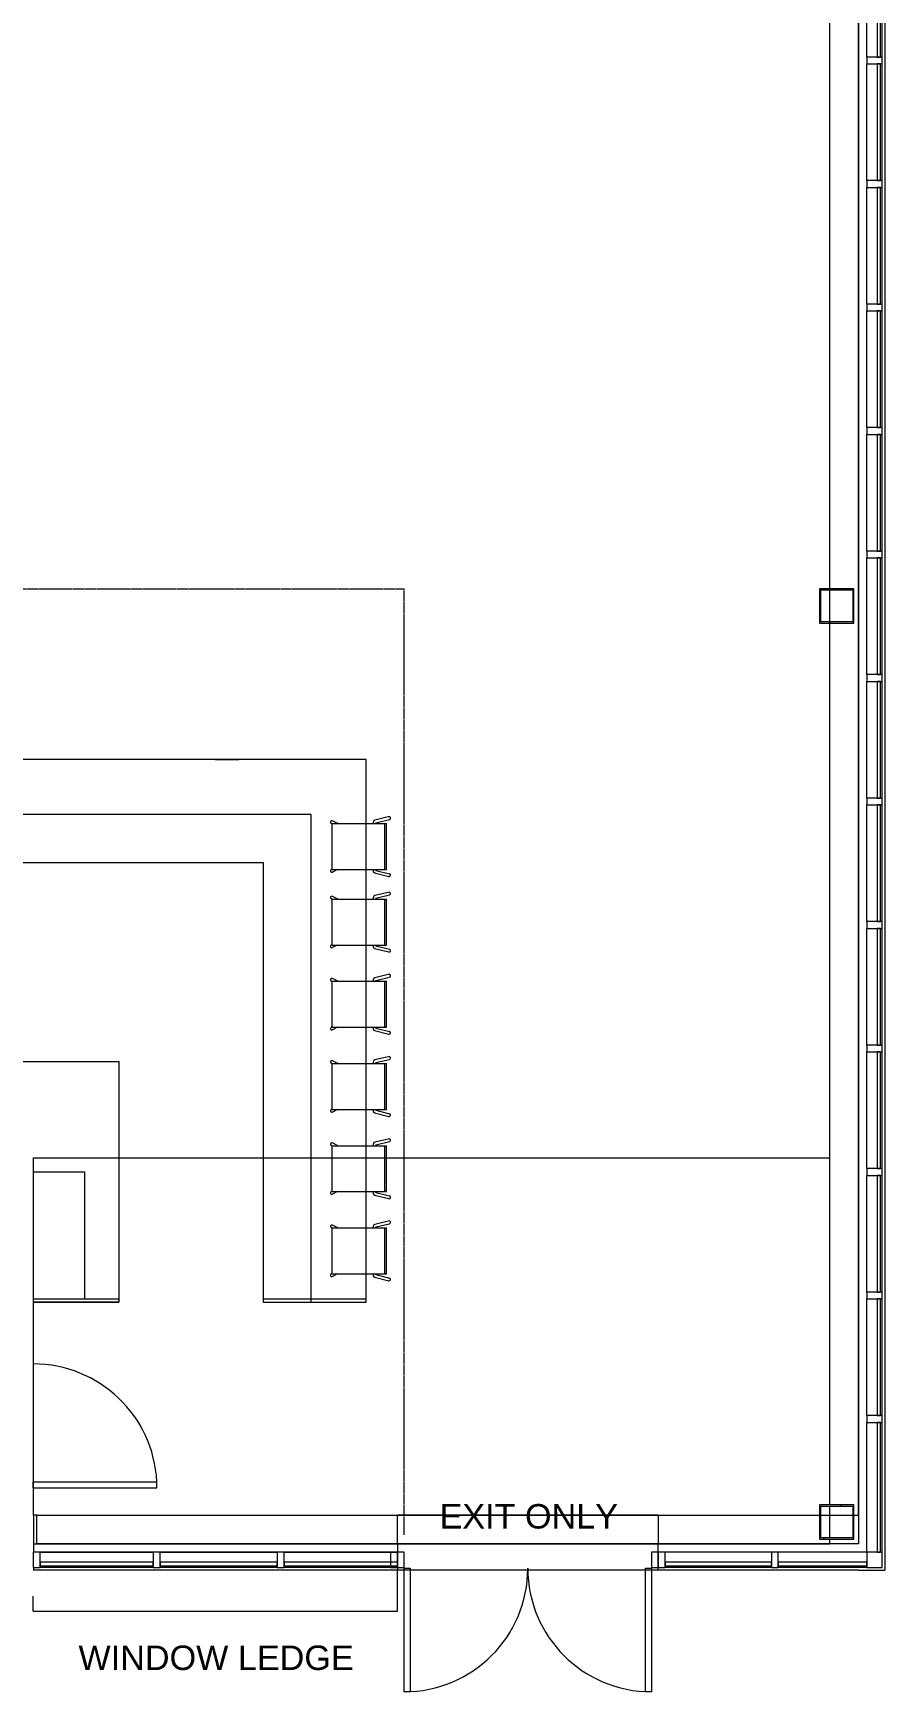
# Model space of a CAD drawing. Header units: inches. Extents: x -430 to 361, y -510 to 778.
# Drawn here: x 77.4 to 325.5, y -509.5 to -26.1 of the extents above; entities that cross this region are included whole.
import ezdxf

# ---------------------------------------------------------------- set-up
doc = ezdxf.new("R2010")
doc.units = ezdxf.units.IN
doc.header["$MEASUREMENT"] = 0
doc.linetypes.add('Overhead_2_', pattern=[0.15625, 0.09375, -0.0625])
doc.layers.get('0').update_dxf_attribs({"color": 8})
for name, color, linetype, lineweight in [('A-DETL-GENF', 8, 'Continuous', 9), ('A-DOOR', 8, 'Continuous', 9), ('A-FLOR', 8, 'Continuous', 9), ('A-FLOR-OVHD', 8, 'Overhead_2_', 9), ('A-GLAZ-CURT', 8, 'Continuous', 9), ('A-GLAZ-CWMG', 8, 'Continuous', 9), ('A-WALL', 8, 'Continuous', 13), ('G-ANNO-TEXT', 8, 'Continuous', 9), ('I-FURN', 8, 'Continuous', 13), ('Q-CASE', 8, 'Continuous', 9), ('S-COLS', 8, 'Continuous', 9)]:
    doc.layers.add(name, color=color, linetype=linetype, lineweight=lineweight)
doc.styles.add('Arial', font='arial.ttf', dxfattribs={"height": 7.125})

# ---------------------------------------------------------------- blocks, each defined once
blk = doc.blocks.new('HSS-Hollow Structural Section-Column - HSS10X10X3_8-762144-Test Fit - First Floor Plan')
at = {"layer": 'S-COLS'}
h = blk.add_hatch(dxfattribs=at)
h.set_pattern_fill('FP_14', color=256, style=0, pattern_type=2)
h.set_pattern_definition([(315, (193.044, 311.513), (9.5035, 9.5035), []), (315, (207.444, 311.513), (9.5035, 9.5035), [])])
h.paths.add_polyline_path([(-5, -5), (5, -5), (5, 5), (-5, 5), (-5, -4.651)], flags=0)
h.paths.add_polyline_path([(-4.651, -0.505), (-4.651, 4.651), (4.651, 4.651), (4.651, -4.651), (-4.651, -4.651)], flags=0)
for p, q in [((5, 5), (-5, 5)), ((-5, 5), (-5, -5)), ((5, -5), (5, 5)), ((-4.651, -4.651), (-4.651, 4.651)), ((-4.651, 4.651), (4.651, 4.651)), ((4.651, 4.651), (4.651, -4.651)), ((4.651, -4.651), (-4.651, -4.651)), ((-5, -5), (5, -5))]:
    blk.add_line(p, q, dxfattribs=at)
blk = doc.blocks.new('HSS-Hollow Structural Section-Column - HSS10X10X3_8-762146-Test Fit - First Floor Plan')
at = {"layer": 'S-COLS'}
h = blk.add_hatch(dxfattribs=at)
h.set_pattern_fill('FP_18', color=256, style=0, pattern_type=2)
h.set_pattern_definition([(315, (460.044, 311.513), (9.5035, 9.5035), []), (315, (474.444, 311.513), (9.5035, 9.5035), [])])
h.paths.add_polyline_path([(-5, 5), (-5, -5), (5, -5), (5, 5), (-4.65, 5)], flags=0)
h.paths.add_polyline_path([(-4.65, 2), (-4.65, 4.65), (4.65, 4.65), (4.65, -4.65), (-4.65, -4.65), (-4.65, 1.98)], flags=0)
for p, q in [((5, 5), (-5, 5)), ((-5, 5), (-5, -5)), ((5, -5), (5, 5)), ((-4.65, -4.65), (-4.65, 4.65)), ((-4.65, 4.65), (4.65, 4.65)), ((4.65, 4.65), (4.65, -4.65)), ((4.65, -4.65), (-4.65, -4.65)), ((-5, -5), (5, -5))]:
    blk.add_line(p, q, dxfattribs=at)
blk = doc.blocks.new('Rectangular Mullion - 2_ x 4_5_ rectangular-1559451-Test Fit - First Floor Plan')
at = {"layer": 'A-GLAZ-CWMG'}
for p, q in [((-2, 2.25), (0, 2.25)), ((-2, -2.25), (-2, 2.25)), ((0, 2.25), (0, -2.25)), ((0, -2.25), (-2, -2.25))]:
    blk.add_line(p, q, dxfattribs=at)
blk = doc.blocks.new('System Panel - Glazed-1559471-Test Fit - First Floor Plan')
at = {"layer": 'A-GLAZ-CURT'}
for p, q in [((15.49, -0.75), (-15.49, -0.75)), ((-15.49, -0.75), (-15.49, -1.75)), ((-15.49, -1.75), (15.49, -1.75)), ((15.49, -1.75), (15.49, -0.75))]:
    blk.add_line(p, q, dxfattribs=at)
blk = doc.blocks.new('Rectangular Mullion - 2_ x 4_5_ rectangular-1307541-Test Fit - First Floor Plan')
at = {"layer": 'A-GLAZ-CWMG'}
for p, q in [((292.49, -468.79), (261.51, -468.79)), ((292.49, -473.29), (261.51, -473.29))]:
    blk.add_line(p, q, dxfattribs=at)
blk = doc.blocks.new('Rectangular Mullion - 2_ x 4_5_ rectangular-1559452-Test Fit - First Floor Plan')
at = {"layer": 'A-GLAZ-CWMG'}
for p, q in [((0, 2.25), (-2, 2.25)), ((-2, 2.25), (-2, -2.25)), ((0, -2.25), (0, 2.25)), ((-2, -2.25), (0, -2.25))]:
    blk.add_line(p, q, dxfattribs=at)
blk = doc.blocks.new('AA-Curtain_Wall_Door-Double-Flush - Flush Storefront Door-1559482-Test Fit - First Floor Plan')
at = {"layer": 'A-DETL-GENF'}
for p, q in [((-36, -2.5), (-34.25, -2.5)), ((-36, -38.5), (-36, -2.5)), ((-34.25, -2.5), (-34.25, -38.5)), ((34.25, -38.5), (34.25, -2.5)), ((34.25, -2.5), (36, -2.5)), ((36, -2.5), (36, -38.5)), ((-34.25, -38.5), (-36, -38.5)), ((36, -38.5), (34.25, -38.5))]:
    blk.add_line(p, q, dxfattribs=at)
at = {"layer": 'A-DOOR'}
for centre, start, end in [((-36, -2.5), 270, 0), ((36, -2.5), 180, 270)]:
    blk.add_arc(centre, 36, start, end, dxfattribs=at)
blk = doc.blocks.new('Rectangular Mullion - 2_ x 4_5_ rectangular-1559485-Test Fit - First Floor Plan')
at = {"layer": 'A-GLAZ-CWMG'}
for p, q in [((-2, 2.25), (0, 2.25)), ((-2, -2.25), (-2, 2.25)), ((0, 2.25), (0, -2.25)), ((0, -2.25), (-2, -2.25))]:
    blk.add_line(p, q, dxfattribs=at)
blk = doc.blocks.new('System Panel - Glazed-1559472-Test Fit - First Floor Plan')
at = {"layer": 'A-GLAZ-CURT'}
for p, q in [((12.89, -0.75), (-12.89, -0.75)), ((-12.89, -0.75), (-12.89, -1.75)), ((-12.89, -1.75), (12.89, -1.75)), ((12.89, -1.75), (12.89, -0.75))]:
    blk.add_line(p, q, dxfattribs=at)
blk = doc.blocks.new('Rectangular Mullion - 2_ x 4_5_ rectangular-1559447-Test Fit - First Floor Plan')
at = {"layer": 'A-GLAZ-CWMG'}
for p, q in [((-1, 2.25), (1, 2.25)), ((-1, -2.25), (-1, 2.25)), ((1, 2.25), (1, -2.25)), ((1, -2.25), (-1, -2.25))]:
    blk.add_line(p, q, dxfattribs=at)
blk = doc.blocks.new('Rectangular Mullion - 2_ x 4_5_ rectangular-1210313-Test Fit - First Floor Plan')
at = {"layer": 'A-GLAZ-CWMG'}
for p, q in [((320.26, -468.79), (294.49, -468.79)), ((320.26, -473.29), (294.49, -473.29))]:
    blk.add_line(p, q, dxfattribs=at)
blk = doc.blocks.new('System Panel - Glazed-1559434-Test Fit - First Floor Plan')
at = {"layer": 'A-GLAZ-CURT'}
for p, q in [((17, 1.75), (-17, 1.75)), ((-17, 1.75), (-17, 0.75)), ((-17, 0.75), (17, 0.75)), ((17, 0.75), (17, 1.75))]:
    blk.add_line(p, q, dxfattribs=at)
blk = doc.blocks.new('System Panel - Glazed-1559505-Test Fit - First Floor Plan')
at = {"layer": 'A-GLAZ-CURT'}
for p, q in [((18.875, 1.75), (-18.875, 1.75)), ((-18.875, 1.75), (-18.875, 0.75)), ((-18.875, 0.75), (18.875, 0.75)), ((18.875, 0.75), (18.875, 1.75))]:
    blk.add_line(p, q, dxfattribs=at)
blk = doc.blocks.new('Rectangular Mullion - 2_ x 4_5_ rectangular-866089-Test Fit - First Floor Plan')
at = {"layer": 'A-GLAZ-CWMG'}
for p, q in [((112.51, 585.21), (78.51, 585.21)), ((112.51, 580.71), (78.51, 580.71))]:
    blk.add_line(p, q, dxfattribs=at)
blk = doc.blocks.new('Rectangular Mullion - 2_ x 4_5_ rectangular-1209546-Test Fit - First Floor Plan')
at = {"layer": 'A-GLAZ-CWMG'}
for p, q in [((320.26, -468.79), (320.26, -431.04)), ((324.76, -468.79), (324.76, -431.04))]:
    blk.add_line(p, q, dxfattribs=at)
blk = doc.blocks.new('Quad Corner Mullion - 4_5_ x 4_5_ Quad Corner-1559506-Test Fit - First Floor Plan')
at = {"layer": 'A-GLAZ-CWMG'}
for p, q in [((-2.25, 2.25), (2.25, 2.25)), ((-2.25, -2.25), (-2.25, 2.25)), ((2.25, 2.25), (2.25, -2.25)), ((2.25, -2.25), (-2.25, -2.25))]:
    blk.add_line(p, q, dxfattribs=at)
blk = doc.blocks.new('Rectangular Mullion - 2_ x 4_5_ rectangular-1559432-Test Fit - First Floor Plan')
at = {"layer": 'A-GLAZ-CWMG'}
for p, q in [((-1, 2.25), (1, 2.25)), ((-1, -2.25), (-1, 2.25)), ((1, 2.25), (1, -2.25)), ((1, -2.25), (-1, -2.25))]:
    blk.add_line(p, q, dxfattribs=at)
blk = doc.blocks.new('Hecht_PAD_AA-Arch_detached_rvt-1-Test Fit - First Floor Plan')
at = {"layer": 'A-FLOR'}
for p, q in [((77.51, -395.98), (77.51, -353.92)), ((77.51, -353.92), (102.42, -353.92)), ((77.51, -353.92), (102.42, -353.92)), ((102.42, -353.92), (144.42, -353.92)), ((102.42, -353.92), (144.42, -353.92)), ((144.42, -353.92), (158.42, -353.92)), ((144.42, -353.92), (158.42, -353.92)), ((158.42, -353.92), (174.42, -353.92)), ((158.42, -353.92), (174.42, -353.92)), ((174.42, -353.92), (309.51, -353.92)), ((174.42, -353.92), (309.51, -353.92)), ((77.51, -458.04), (77.51, -395.98)), ((78.51, -458.04), (77.51, -458.04)), ((259.51, -458.04), (183.51, -458.04))]:
    blk.add_line(p, q, dxfattribs=at)
at = {"layer": 'A-WALL'}
for p, q in [((317.89, -458.04), (317.89, 431.96)), ((317.89, 431.96), (317.89, -466.42)), ((325.51, 431.96), (325.51, -474.04)), ((309.51, -188.04), (309.51, 68.96)), ((309.51, -197.7), (309.51, -188.39)), ((309.51, -455.04), (309.51, -198.04)), ((77.42, -458.04), (77.51, -458.04)), ((77.51, -458.04), (77.51, -468.79)), ((78.51, -458.04), (183.51, -458.04)), ((78.51, -466.42), (78.51, -458.04)), ((183.51, -458.04), (259.51, -458.04)), ((183.51, -466.42), (183.51, -458.04)), ((259.51, -458.04), (306.51, -458.04)), ((259.51, -458.04), (259.51, -466.42)), ((306.86, -458.04), (316.16, -458.04)), ((309.51, -464.7), (309.51, -455.39)), ((316.51, -458.04), (317.89, -458.04)), ((77.42, -466.42), (78.51, -466.42)), ((78.51, -466.42), (183.51, -466.42)), ((183.51, -466.42), (78.51, -466.42)), ((183.51, -466.42), (259.51, -466.42)), ((183.51, -466.42), (183.51, -468.79)), ((259.51, -466.42), (183.51, -466.42)), ((259.51, -466.42), (309.51, -466.42)), ((259.51, -468.79), (259.51, -466.42)), ((317.89, -466.42), (259.51, -466.42)), ((309.51, -466.42), (309.51, -465.04)), ((77.51, -473.29), (77.51, -474.04)), ((183.51, -473.29), (183.51, -474.04)), ((259.51, -474.04), (259.51, -473.29)), ((183.51, -474.04), (77.42, -474.04)), ((77.51, -474.04), (77.42, -474.04)), ((185.51, -474.04), (183.51, -474.04)), ((187.26, -474.04), (185.51, -474.04)), ((255.76, -474.04), (187.26, -474.04)), ((257.51, -474.04), (255.76, -474.04)), ((259.51, -474.04), (257.51, -474.04)), ((317.89, -474.04), (259.51, -474.04)), ((317.89, -474.04), (325.51, -474.04))]:
    blk.add_line(p, q, dxfattribs=at)
for name, p, rotation in [('Rectangular Mullion - 2_ x 4_5_ rectangular-866089-Test Fit - First Floor Plan', (-260.44, 79.47), 270), ('System Panel - Glazed-1559434-Test Fit - First Floor Plan', (322.51, -16.04), 269.9999999999999), ('Rectangular Mullion - 2_ x 4_5_ rectangular-866089-Test Fit - First Floor Plan', (-260.44, 43.47), 270.0000000000001), ('System Panel - Glazed-1559434-Test Fit - First Floor Plan', (322.51, -52.04), 269.9999999999999), ('Rectangular Mullion - 2_ x 4_5_ rectangular-866089-Test Fit - First Floor Plan', (-260.44, 7.47), 270.0000000000001), ('System Panel - Glazed-1559434-Test Fit - First Floor Plan', (322.51, -88.04), 269.9999999999999), ('Rectangular Mullion - 2_ x 4_5_ rectangular-866089-Test Fit - First Floor Plan', (-260.44, -28.53), 270), ('System Panel - Glazed-1559434-Test Fit - First Floor Plan', (322.51, -124.04), 269.9999999999999), ('Rectangular Mullion - 2_ x 4_5_ rectangular-866089-Test Fit - First Floor Plan', (-260.44, -64.53), 270.0000000000001), ('System Panel - Glazed-1559434-Test Fit - First Floor Plan', (322.51, -160.04), 269.9999999999999), ('Rectangular Mullion - 2_ x 4_5_ rectangular-866089-Test Fit - First Floor Plan', (-260.44, -100.53), 270.0000000000001), ('System Panel - Glazed-1559434-Test Fit - First Floor Plan', (322.51, -196.04), 269.9999999999999), ('HSS-Hollow Structural Section-Column - HSS10X10X3_8-762144-Test Fit - First Floor Plan', (311.51, -193.04), 89.99999999999977), ('Rectangular Mullion - 2_ x 4_5_ rectangular-866089-Test Fit - First Floor Plan', (-260.44, -136.53), 270), ('System Panel - Glazed-1559434-Test Fit - First Floor Plan', (322.51, -232.04), 269.9999999999999), ('Rectangular Mullion - 2_ x 4_5_ rectangular-866089-Test Fit - First Floor Plan', (-260.44, -172.53), 270.0000000000001), ('System Panel - Glazed-1559434-Test Fit - First Floor Plan', (322.51, -268.04), 269.9999999999999), ('Rectangular Mullion - 2_ x 4_5_ rectangular-866089-Test Fit - First Floor Plan', (-260.44, -208.53), 270.0000000000001), ('System Panel - Glazed-1559434-Test Fit - First Floor Plan', (322.51, -304.04), 269.9999999999999), ('Rectangular Mullion - 2_ x 4_5_ rectangular-866089-Test Fit - First Floor Plan', (-260.44, -244.53), 270), ('System Panel - Glazed-1559434-Test Fit - First Floor Plan', (322.51, -340.04), 269.9999999999999), ('Rectangular Mullion - 2_ x 4_5_ rectangular-866089-Test Fit - First Floor Plan', (-260.44, -280.53), 270.0000000000001), ('System Panel - Glazed-1559434-Test Fit - First Floor Plan', (322.51, -376.04), 269.9999999999999), ('Rectangular Mullion - 2_ x 4_5_ rectangular-866089-Test Fit - First Floor Plan', (-260.44, -316.53), 270.0000000000001), ('System Panel - Glazed-1559434-Test Fit - First Floor Plan', (322.51, -412.04), 269.9999999999999), ('System Panel - Glazed-1559505-Test Fit - First Floor Plan', (322.51, -449.92), 269.9999999999999), ('HSS-Hollow Structural Section-Column - HSS10X10X3_8-762146-Test Fit - First Floor Plan', (311.51, -460.04), 89.99999999999999), ('Rectangular Mullion - 2_ x 4_5_ rectangular-1559452-Test Fit - First Floor Plan', (259.51, -471.04), 180)]:
    blk.add_blockref(name, p, dxfattribs=dict(rotation=rotation))
at = {"extrusion": (0, 0, -1)}
for name, p, rotation in [('Rectangular Mullion - 2_ x 4_5_ rectangular-1559432-Test Fit - First Floor Plan', (-322.51, -34.04), 270.0000000000001), ('Rectangular Mullion - 2_ x 4_5_ rectangular-1559432-Test Fit - First Floor Plan', (-322.51, -70.04), 270.0000000000001), ('Rectangular Mullion - 2_ x 4_5_ rectangular-1559432-Test Fit - First Floor Plan', (-322.51, -106.04), 270.0000000000001), ('Rectangular Mullion - 2_ x 4_5_ rectangular-1559432-Test Fit - First Floor Plan', (-322.51, -142.04), 270.0000000000001), ('Rectangular Mullion - 2_ x 4_5_ rectangular-1559432-Test Fit - First Floor Plan', (-322.51, -178.04), 270.0000000000001), ('Rectangular Mullion - 2_ x 4_5_ rectangular-1559432-Test Fit - First Floor Plan', (-322.51, -214.04), 270.0000000000001), ('Rectangular Mullion - 2_ x 4_5_ rectangular-1559432-Test Fit - First Floor Plan', (-322.51, -250.04), 270.0000000000001), ('Rectangular Mullion - 2_ x 4_5_ rectangular-1559432-Test Fit - First Floor Plan', (-322.51, -286.04), 270.0000000000001), ('Rectangular Mullion - 2_ x 4_5_ rectangular-1559432-Test Fit - First Floor Plan', (-322.51, -322.04), 270.0000000000001), ('Rectangular Mullion - 2_ x 4_5_ rectangular-1559432-Test Fit - First Floor Plan', (-322.51, -358.04), 270.0000000000001), ('Rectangular Mullion - 2_ x 4_5_ rectangular-1559432-Test Fit - First Floor Plan', (-322.51, -394.04), 270.0000000000001), ('Rectangular Mullion - 2_ x 4_5_ rectangular-1559432-Test Fit - First Floor Plan', (-322.51, -430.04), 270.0000000000001), ('Rectangular Mullion - 2_ x 4_5_ rectangular-1559451-Test Fit - First Floor Plan', (-183.51, -471.04), 180), ('Rectangular Mullion - 2_ x 4_5_ rectangular-1559485-Test Fit - First Floor Plan', (-259.51, -471.04), 180), ('Rectangular Mullion - 2_ x 4_5_ rectangular-1559447-Test Fit - First Floor Plan', (-293.49, -471.04), 180), ('Quad Corner Mullion - 4_5_ x 4_5_ Quad Corner-1559506-Test Fit - First Floor Plan', (-322.51, -471.04), 270.0000000000001)]:
    blk.add_blockref(name, p, dxfattribs=dict(at, rotation=rotation))
for name, p in [('Rectangular Mullion - 2_ x 4_5_ rectangular-1209546-Test Fit - First Floor Plan', (0, 0)), ('Rectangular Mullion - 2_ x 4_5_ rectangular-1307541-Test Fit - First Floor Plan', (0, 0)), ('Rectangular Mullion - 2_ x 4_5_ rectangular-1210313-Test Fit - First Floor Plan', (0, 0)), ('AA-Curtain_Wall_Door-Double-Flush - Flush Storefront Door-1559482-Test Fit - First Floor Plan', (221.51, -471.04)), ('System Panel - Glazed-1559471-Test Fit - First Floor Plan', (277, -471.04)), ('System Panel - Glazed-1559472-Test Fit - First Floor Plan', (307.38, -471.04))]:
    blk.add_blockref(name, p)
blk = doc.blocks.new('Rectangular Mullion - Rectangular Mullion 1-2690080-Test Fit - First Floor Plan')
at = {"layer": 'A-GLAZ-CWMG'}
for p, q in [((114.42, -473.29), (114.42, -468.79)), ((114.42, -468.79), (148.51, -468.79)), ((148.51, -468.79), (148.51, -473.29)), ((148.51, -473.29), (114.42, -473.29))]:
    blk.add_line(p, q, dxfattribs=at)
blk = doc.blocks.new('Rectangular Mullion - Rectangular Mullion 1-2690081-Test Fit - First Floor Plan')
at = {"layer": 'A-GLAZ-CWMG'}
for p, q in [((79.42, -473.29), (79.42, -468.79)), ((79.42, -468.79), (112.42, -468.79)), ((112.42, -468.79), (112.42, -473.29)), ((112.42, -473.29), (79.42, -473.29))]:
    blk.add_line(p, q, dxfattribs=at)
blk = doc.blocks.new('Rectangular Mullion - Rectangular Mullion 1-2690091-Test Fit - First Floor Plan')
at = {"layer": 'A-GLAZ-CWMG'}
for p, q in [((0, 2.25), (-2, 2.25)), ((-2, 2.25), (-2, -2.25)), ((0, -2.25), (0, 2.25)), ((-2, -2.25), (0, -2.25))]:
    blk.add_line(p, q, dxfattribs=at)
blk = doc.blocks.new('Rectangular Mullion - Rectangular Mullion 1-2690094-Test Fit - First Floor Plan')
at = {"layer": 'A-GLAZ-CWMG'}
for p, q in [((-2, -2.25), (-2, 2.25)), ((-2, 2.25), (0, 2.25)), ((0, 2.25), (0, -2.25)), ((0, -2.25), (-2, -2.25))]:
    blk.add_line(p, q, dxfattribs=at)
blk = doc.blocks.new('Rectangular Mullion - Rectangular Mullion 1-2690085-Test Fit - First Floor Plan')
at = {"layer": 'A-GLAZ-CWMG'}
for p, q in [((-1, -2.25), (-1, 2.25)), ((-1, 2.25), (1, 2.25)), ((1, 2.25), (1, -2.25)), ((1, -2.25), (-1, -2.25))]:
    blk.add_line(p, q, dxfattribs=at)
blk = doc.blocks.new('Upper Cabinet - Standard Upper Cabinet-2743009-Test Fit - First Floor Plan')
at = {"layer": 'Q-CASE'}
for p, q in [((-10.33, 0), (-47.26, 0)), ((-47.26, 0), (-47.26, -15)), ((-10.33, -15), (-10.33, 0)), ((-47.26, -15), (-10.33, -15))]:
    blk.add_line(p, q, dxfattribs=at)
blk = doc.blocks.new('Counter Top _No Backsplash_1 - Standard Counter Top-2484272-Test Fit - First Floor Plan')
at = {"layer": 'Q-CASE'}
for p, q in [((-47.26, 0), (-47.26, -25)), ((-46.26, 0), (-47.26, 0)), ((-46.26, 0), (-46.26, -25)), ((-47.26, -25), (-46.26, -25))]:
    blk.add_line(p, q, dxfattribs=at)
blk = doc.blocks.new('Counter Top - L Shaped _No Backsplash_ - Standard Counter Top-2742683-Test Fit - First Floor Plan')
at = {"layer": 'Q-CASE'}
for p, q in [((110.92, 0), (-47.26, 0)), ((-47.26, 0), (-47.26, -108.91)), ((110.92, -30), (110.92, 0)), ((-17.26, -108.91), (-17.26, -30)), ((-17.26, -30), (110.92, -30)), ((-47.26, -108.91), (-17.26, -108.91))]:
    blk.add_line(p, q, dxfattribs=at)
blk = doc.blocks.new('Counter Top - L Shaped _No Backsplash_ - Standard Counter Top-2742262-Test Fit - First Floor Plan')
at = {"layer": 'Q-CASE'}
for p, q in [((-47.26, 70.18), (-22.26, 70.18)), ((-47.26, 0), (-47.26, 70.18)), ((181.65, 25), (181.65, 0)), ((181.65, 0), (-47.26, 0))]:
    blk.add_line(p, q, dxfattribs=at)
blk = doc.blocks.new('Counter Top - L Shaped _No Backsplash_ - Standard Counter Top-2742750-Test Fit - First Floor Plan')
at = {"layer": 'Q-CASE'}
for p, q in [((94.92, 0), (-47.26, 0)), ((-47.26, 0), (-47.26, -92.91)), ((94.92, -14), (94.92, 0)), ((-33.26, -92.91), (-33.26, -14)), ((-33.26, -14), (94.92, -14)), ((-47.26, -92.91), (-47.26, -284.91)), ((-33.26, -284.91), (-33.26, -92.91)), ((-47.26, -284.91), (-47.26, -319.4)), ((-33.26, -319.4), (-33.26, -284.91)), ((-47.26, -319.4), (-33.26, -319.4))]:
    blk.add_line(p, q, dxfattribs=at)
blk = doc.blocks.new('Chair-Multi_Purpose-Allermuir-Scoop-A430 - A430-2427014-Test Fit - First Floor Plan')
at = {"layer": 'I-FURN'}
for p, q in [((-8.61, 8.17), (-7.7, 4.21)), ((-6.95, 4.52), (-7.88, 8.49)), ((6.71, 7.64), (-6.68, 7.64)), ((-6.68, 1.71), (-6.68, 7.64)), ((6.71, 7.15), (-6.68, 7.15)), ((6.71, 1.71), (6.71, 7.64)), ((6.95, 4.51), (7.96, 8.49)), ((7.7, 4.19), (8.74, 8.29)), ((-6.68, 4.61), (-6.97, 4.61)), ((-6.68, -8.17), (-6.68, 1.71)), ((6.97, 4.62), (6.71, 4.62)), ((6.71, -8.17), (6.71, 1.71)), ((-6.68, -6.56), (-7.47, -8.11)), ((-6.59, -8.17), (-6.74, -8.46)), ((6.71, -8.17), (-6.68, -8.17)), ((6.59, -8.17), (6.74, -8.46)), ((6.71, -6.62), (7.47, -8.11))]:
    blk.add_line(p, q, dxfattribs=at)
for centre, radius, start, end in [((-8.28, 8.4), 0.408, 13, 213.9988), ((8.36, 8.39), 0.407, 333.8728, 166.1272), ((-7.15, 4.34), 0.563, 193, 250.5531), ((-6.44, 6.35), 2.69, 250.5531, 264.9748), ((-6.45, 6.14), 1.7, 249.7012, 262.2988), ((6.6, 5.62), 1.15, 275.4121, 292.5879), ((6.3, 7.11), 3.47, 276.7682, 287.0124), ((7.15, 4.33), 0.565, 287.0124, 345.7258), ((-7.1, -8.3), 0.411, 153.1302, 270), ((-7.1, -8.3), 0.411, 270, 347.4688), ((7.1, -8.3), 0.411, 192.5312, 270), ((7.1, -8.3), 0.411, 270, 26.8698)]:
    blk.add_arc(centre, radius, start, end, dxfattribs=at)
blk = doc.blocks.new('System Panel - Glazed 1_-2690088-Test Fit - First Floor Plan')
at = {"layer": 'A-GLAZ-CURT'}
for p, q in [((16.5, -0.75), (-16.5, -0.75)), ((-16.5, -0.75), (-16.5, -1.75)), ((-16.5, -1.75), (16.5, -1.75)), ((16.5, -1.75), (16.5, -0.75))]:
    blk.add_line(p, q, dxfattribs=at)
blk = doc.blocks.new('System Panel - Glazed 1_-2690089-Test Fit - First Floor Plan')
at = {"layer": 'A-GLAZ-CURT'}
for p, q in [((17.05, -0.75), (-17.05, -0.75)), ((-17.05, -0.75), (-17.05, -1.75)), ((-17.05, -1.75), (17.05, -1.75)), ((17.05, -1.75), (17.05, -0.75))]:
    blk.add_line(p, q, dxfattribs=at)
blk = doc.blocks.new('Rectangular Mullion - Rectangular Mullion 1-2690082-Test Fit - First Floor Plan')
at = {"layer": 'A-GLAZ-CWMG'}
for p, q in [((181.51, -468.79), (150.51, -468.79)), ((181.51, -473.29), (150.51, -473.29))]:
    blk.add_line(p, q, dxfattribs=at)
blk = doc.blocks.new('Rectangular Mullion - Rectangular Mullion 1-2690083-Test Fit - First Floor Plan')
at = {"layer": 'A-GLAZ-CWMG'}
for p, q in [((148.51, -468.79), (114.42, -468.79)), ((148.51, -473.29), (114.42, -473.29))]:
    blk.add_line(p, q, dxfattribs=at)
blk = doc.blocks.new('Rectangular Mullion - Rectangular Mullion 1-V1-Test Fit - First Floor Plan')
at = {"layer": 'A-GLAZ-CWMG'}
for p, q in [((112.42, -468.79), (79.42, -468.79)), ((112.42, -473.29), (79.42, -473.29))]:
    blk.add_line(p, q, dxfattribs=at)
blk = doc.blocks.new('Rectangular Mullion - Rectangular Mullion 1-2690090-Test Fit - First Floor Plan')
at = {"layer": 'A-GLAZ-CWMG'}
for p, q in [((-2, 2.25), (0, 2.25)), ((-2, -2.25), (-2, 2.25)), ((0, 2.25), (0, -2.25)), ((0, -2.25), (-2, -2.25))]:
    blk.add_line(p, q, dxfattribs=at)
blk = doc.blocks.new('Rectangular Mullion - Rectangular Mullion 1-2690084-Test Fit - First Floor Plan')
at = {"layer": 'A-GLAZ-CWMG'}
for p, q in [((-1, 2.25), (1, 2.25)), ((-1, -2.25), (-1, 2.25)), ((1, 2.25), (1, -2.25)), ((1, -2.25), (-1, -2.25))]:
    blk.add_line(p, q, dxfattribs=at)
blk = doc.blocks.new('Rectangular Mullion - Rectangular Mullion 1-2690095-Test Fit - First Floor Plan')
at = {"layer": 'A-GLAZ-CWMG'}
for p, q in [((0, 2.25), (-2, 2.25)), ((-2, 2.25), (-2, -2.25)), ((0, -2.25), (0, 2.25)), ((-2, -2.25), (0, -2.25))]:
    blk.add_line(p, q, dxfattribs=at)
blk = doc.blocks.new('Single-Flush - 36_ x 96_-2725021-Test Fit - First Floor Plan')
at = {"layer": 'A-DOOR'}
for p, q in [((16.25, 3.62), (16.25, 39.65)), ((18, 39.65), (16.25, 39.65)), ((18, 3.62), (18, 39.65)), ((18, 3.62), (16.25, 3.62))]:
    blk.add_line(p, q, dxfattribs=at)
blk.add_arc((18, 3.62), 36.07, 92.7812, 180, dxfattribs=at)
blk = doc.blocks.new('Counter Top _No Backsplash_1 - Standard Counter Top-2740493-Test Fit - First Floor Plan')
at = {"layer": 'Q-CASE'}
for p, q in [((-47.26, 0), (-47.26, -14)), ((-46.26, 0), (-47.26, 0)), ((-46.26, 0), (-46.26, -14)), ((-47.26, -14), (-47.26, -30)), ((-46.26, -14), (-46.26, -30)), ((-47.26, -30), (-46.26, -30))]:
    blk.add_line(p, q, dxfattribs=at)
blk = doc.blocks.new('Counter Top _No Backsplash_ - Standard Counter Top-2730045-Test Fit - First Floor Plan')
at = {"layer": 'Q-CASE'}
for p, q in [((-47.26, 0), (-47.26, -12)), ((58.83, 0), (-47.26, 0)), ((58.83, 0), (58.83, -4.38)), ((-47.26, -12), (58.83, -12))]:
    blk.add_line(p, q, dxfattribs=at)

msp = doc.modelspace()

# ---------------------------------------------------------------- linework, layer by layer
at = {"layer": 'A-FLOR-OVHD'}
for p, q in [((-190.98, -188.04), (185.51, -188.04)), ((185.51, -463.79), (185.51, -188.04)), ((130.42, -237.79), (137.42, -237.79)), ((144.42, -371.42), (144.42, -378.42))]:
    msp.add_line(p, q, dxfattribs=at)

# ---------------------------------------------------------------- block references
msp.add_blockref('Hecht_PAD_AA-Arch_detached_rvt-1-Test Fit - First Floor Plan', (0, 0))
at = {"layer": 'A-DOOR', "rotation": 270}
msp.add_blockref('Single-Flush - 36_ x 96_-2725021-Test Fit - First Floor Plan', (73.8, -432.04), dxfattribs=at)
at = {"layer": 'A-GLAZ-CURT'}
for name, p in [('System Panel - Glazed 1_-2690088-Test Fit - First Floor Plan', (95.92, -471.04)), ('System Panel - Glazed 1_-2690089-Test Fit - First Floor Plan', (131.47, -471.04)), ('System Panel - Glazed 1_-2690088-Test Fit - First Floor Plan', (167.01, -471.04))]:
    msp.add_blockref(name, p, dxfattribs=at)
at = {"layer": 'A-GLAZ-CWMG', "rotation": 180}
for name in ['Rectangular Mullion - Rectangular Mullion 1-2690091-Test Fit - First Floor Plan', 'Rectangular Mullion - Rectangular Mullion 1-2690095-Test Fit - First Floor Plan']:
    msp.add_blockref(name, (77.42, -471.04), dxfattribs=at)
at = {"layer": 'A-GLAZ-CWMG'}
for name, p in [('Rectangular Mullion - Rectangular Mullion 1-2690081-Test Fit - First Floor Plan', (0, 0)), ('Rectangular Mullion - Rectangular Mullion 1-V1-Test Fit - First Floor Plan', (0, 0)), ('Rectangular Mullion - Rectangular Mullion 1-2690080-Test Fit - First Floor Plan', (0, 0)), ('Rectangular Mullion - Rectangular Mullion 1-2690083-Test Fit - First Floor Plan', (0, 0)), ('Rectangular Mullion - Rectangular Mullion 1-2690081-Test Fit - First Floor Plan', (71.09, 0)), ('Rectangular Mullion - Rectangular Mullion 1-2690082-Test Fit - First Floor Plan', (0, 0))]:
    msp.add_blockref(name, p, dxfattribs=at)
at = {"layer": 'A-GLAZ-CWMG', "extrusion": (0, 0, -1), "rotation": 180}
for name, p in [('Rectangular Mullion - Rectangular Mullion 1-2690085-Test Fit - First Floor Plan', (-113.42, -471.04)), ('Rectangular Mullion - Rectangular Mullion 1-2690084-Test Fit - First Floor Plan', (-113.42, -471.04)), ('Rectangular Mullion - Rectangular Mullion 1-2690085-Test Fit - First Floor Plan', (-149.51, -471.04)), ('Rectangular Mullion - Rectangular Mullion 1-2690084-Test Fit - First Floor Plan', (-149.51, -471.04)), ('Rectangular Mullion - Rectangular Mullion 1-2690094-Test Fit - First Floor Plan', (-185.51, -471.04)), ('Rectangular Mullion - Rectangular Mullion 1-2690090-Test Fit - First Floor Plan', (-185.51, -471.04))]:
    msp.add_blockref(name, p, dxfattribs=at)
at = {"layer": 'I-FURN', "rotation": 270}
for p in [(172.71, -263.16), (172.71, -285.16), (172.71, -309.12), (172.71, -333.08), (172.71, -357.04), (172.71, -380.99)]:
    msp.add_blockref('Chair-Multi_Purpose-Allermuir-Scoop-A430 - A430-2427014-Test Fit - First Floor Plan', p, dxfattribs=at)
at = {"layer": 'Q-CASE'}
for name, p, rotation in [('Counter Top - L Shaped _No Backsplash_ - Standard Counter Top-2742683-Test Fit - First Floor Plan', (174.42, -285.06), 270), ('Counter Top - L Shaped _No Backsplash_ - Standard Counter Top-2742750-Test Fit - First Floor Plan', (158.42, -301.06), 270), ('Counter Top - L Shaped _No Backsplash_ - Standard Counter Top-2742262-Test Fit - First Floor Plan', (55.16, -325.79), 180), ('Upper Cabinet - Standard Upper Cabinet-2743009-Test Fit - First Floor Plan', (77.42, -347.72), 90), ('Counter Top _No Backsplash_1 - Standard Counter Top-2484272-Test Fit - First Floor Plan', (77.42, -348.72), 90), ('Counter Top _No Backsplash_1 - Standard Counter Top-2740493-Test Fit - First Floor Plan', (144.42, -348.72), 90), ('Counter Top _No Backsplash_ - Standard Counter Top-2730045-Test Fit - First Floor Plan', (136.25, -486.04), 180)]:
    msp.add_blockref(name, p, dxfattribs=dict(at, rotation=rotation))

# ---------------------------------------------------------------- texts
at = {"layer": 'G-ANNO-TEXT', "char_height": 7.125, "attachment_point": 1, "style": 'Arial'}
for s, insert, width in [('EXIT ONLY', (195.8, -454.82), 62.721), ('WINDOW LEDGE', (90.62, -496.05), 98.778)]:
    msp.add_mtext(s, dxfattribs=dict(at, insert=insert, width=width))

doc.saveas('drawing.dxf')
